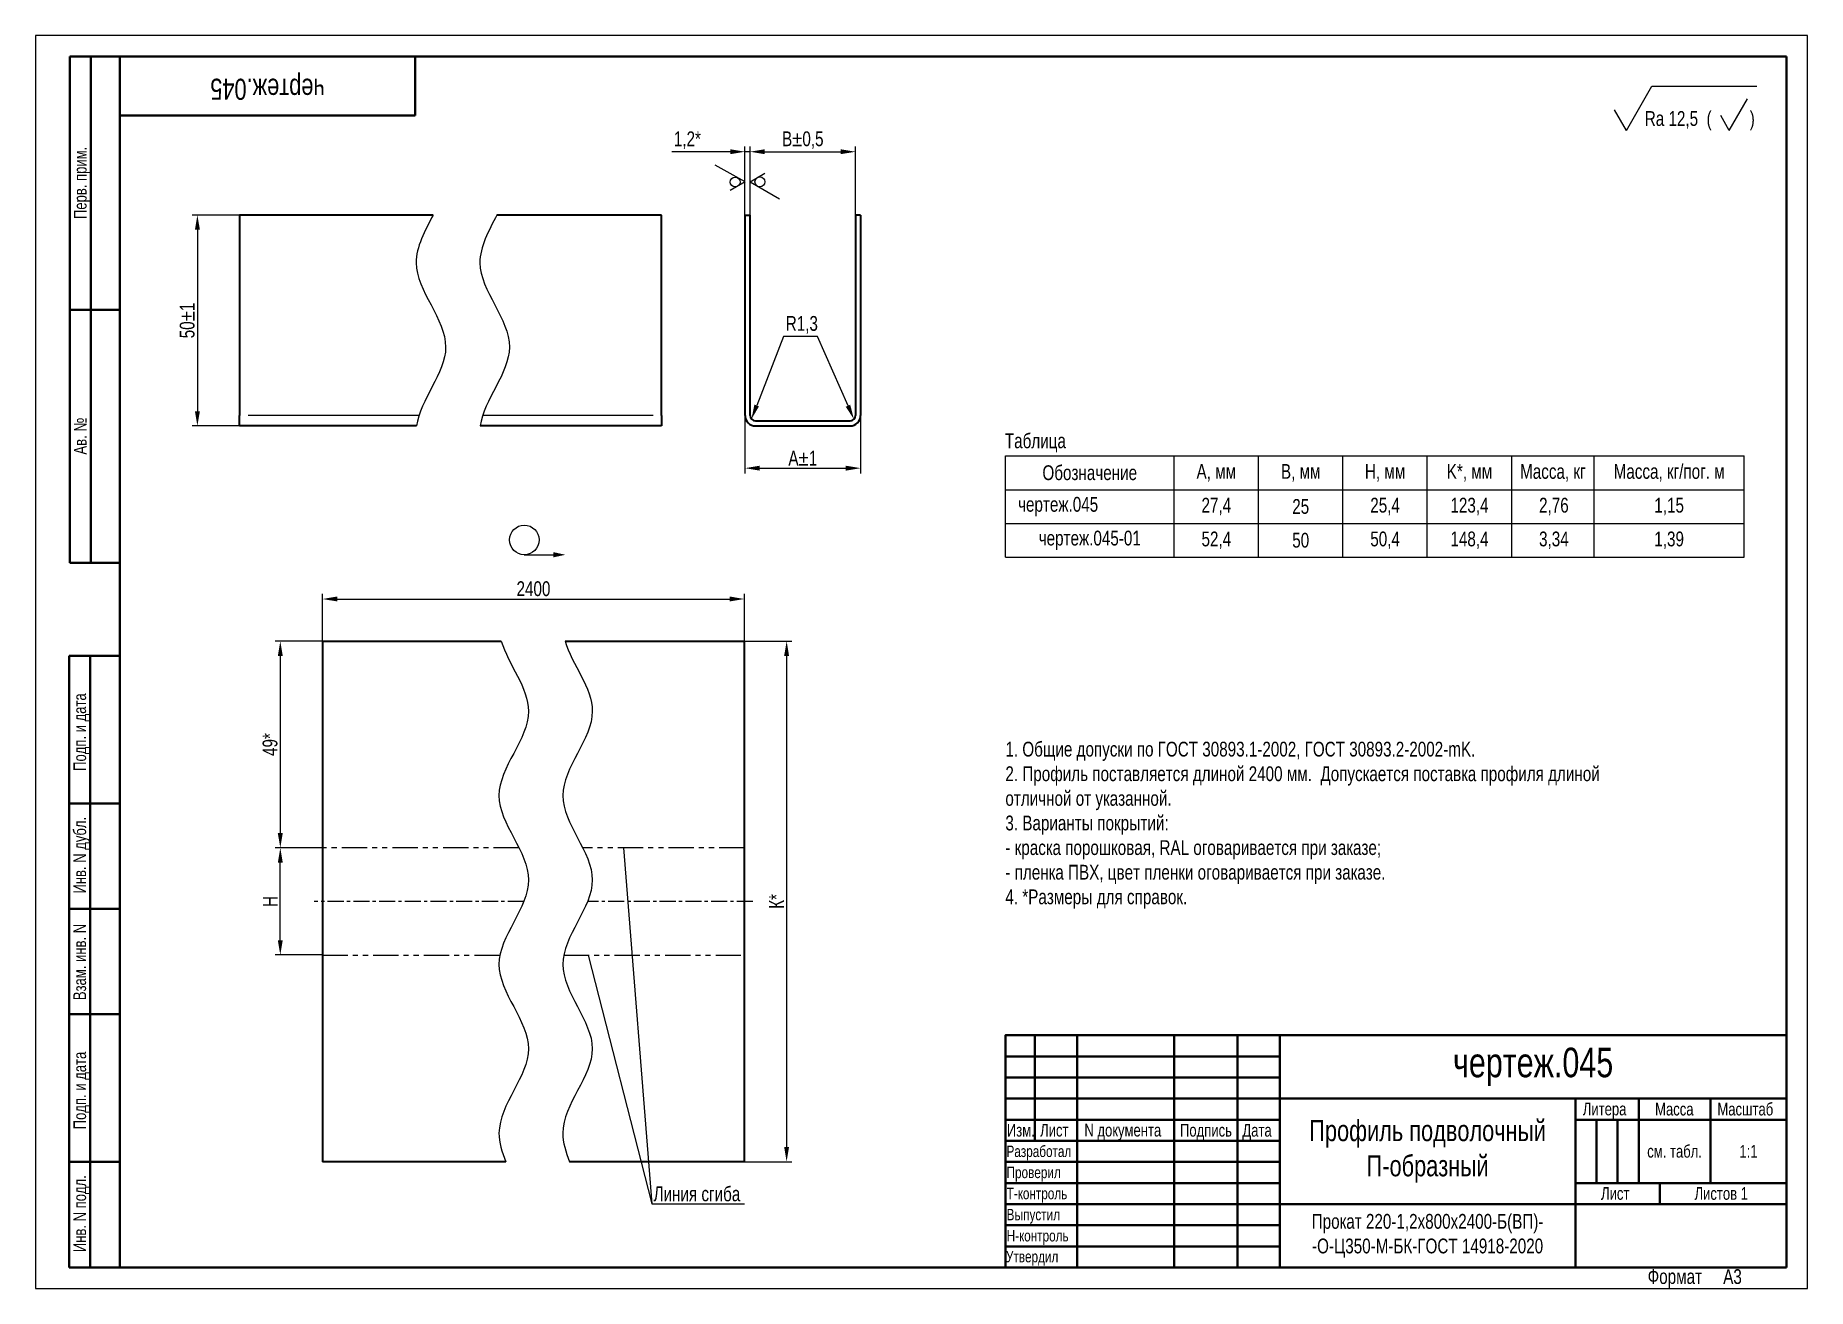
# Model space of a CAD drawing. Header units: millimetres. Extents: x 8940 to 9360, y -709 to -412.
import ezdxf
from ezdxf import colors
from ezdxf.entities.mleader import LeaderData, LeaderLine
from ezdxf.math import Vec2, Vec3

# ---------------------------------------------------------------- set-up
doc = ezdxf.new("R2010")
doc.units = ezdxf.units.MM
doc.linetypes.add('LT_06', pattern=[20.32, 12.7, -2.54, 2.54, -2.54])
doc.linetypes.add('LT_07', pattern=[20, 10, -2, 2, -2, 2, -2])
for name, color, linetype, lineweight in [('Layer_02', 5, 'Continuous', 13), ('Layer_03', 1, 'Continuous', 13), ('Layer_04', 82, 'Continuous', 13), ('Layer_05', 5, 'Continuous', 13), ('Layer_06', 7, 'Continuous', 35), ('Layer_07', 6, 'Continuous', 13), ('Layer_08', 7, 'Continuous', 40)]:
    doc.layers.add(name, color=color, linetype=linetype, lineweight=lineweight)
doc.styles.get("Standard").update_dxf_attribs({"font": 'arial.ttf'})
doc.styles.add('Style_02', font='ARIALNI_0.TTF', dxfattribs={"width": 0.9, "height": 3.5})
doc.dimstyles.new('DimStyle_03', dxfattribs={"dimtxt": 3.5, "dimasz": 2.5, "dimexe": 1.25, "dimexo": 0.625, "dimtad": 1, "dimtxsty": 'Style_02', "dimcen": 2.5, "dimazin": 3, "dimtfac": 1, "dimtmove": 0, "dimatfit": 3})
doc.dimstyles.new('DimStyle_04', dxfattribs={"dimtxt": 3.5, "dimasz": 2.5, "dimexe": 1.25, "dimexo": 0, "dimtad": 1, "dimlfac": 2, "dimtxsty": 'Style_02', "dimcen": 2.5, "dimazin": 3, "dimtfac": 1, "dimtmove": 0, "dimatfit": 3})

# ---------------------------------------------------------------- blocks, each defined once
blk = doc.blocks.new('*D112')
at = {"layer": 'Layer_03', "color": 0, "lineweight": -2, "ltscale": 0.04, "transparency": 16777216}
for p, q in [((9117.7, -483.12), (9111.36, -499.5)), ((9125.77, -483.12), (9117.7, -483.12))]:
    blk.add_line(p, q, dxfattribs=at)
at = {"layer": 'Layer_03', "color": 0, "lineweight": 50, "ltscale": 0.04, "transparency": 16777216}
blk.add_solid([(9110.81, -499.29), (9111.9, -499.71), (9110.1, -502.77)], dxfattribs=at)
at = {"layer": 'Layer_03', "color": 0, "ltscale": 0.04, "transparency": 16777216, "insert": (9122.05, -480.38), "char_height": 3.5, "attachment_point": 5, "style": 'Style_02'}
blk.add_mtext('R1,3', dxfattribs=at)
blk = doc.blocks.new('*D113')
at = {"layer": 'Layer_03', "color": 0, "lineweight": -2, "ltscale": 0.04, "transparency": 16777216}
for p, q in [((9109.78, -454.36), (9109.78, -438.11)), ((9134.78, -454.36), (9134.78, -438.11))]:
    blk.add_line(p, q, dxfattribs=at)
at = {"layer": 'Layer_03', "color": 0, "ltscale": 0.04, "transparency": 16777216}
blk.add_line((9113.28, -439.36), (9131.28, -439.36), dxfattribs=at)
at = {"layer": 'Layer_03', "color": 0, "lineweight": 50, "ltscale": 0.04, "transparency": 16777216}
for points in [[(9113.28, -438.78), (9113.28, -439.94), (9109.78, -439.36)], [(9131.28, -438.78), (9131.28, -439.94), (9134.78, -439.36)]]:
    blk.add_solid(points, dxfattribs=at)
at = {"layer": 'Layer_03', "color": 0, "ltscale": 0.04, "transparency": 16777216, "insert": (9122.28, -436.62), "char_height": 3.5, "attachment_point": 5, "style": 'Style_02'}
blk.add_mtext('В%%P0,5', dxfattribs=at)
blk = doc.blocks.new('*D114')
at = {"layer": 'Layer_03', "color": 0, "ltscale": 0.04, "transparency": 16777216}
for p, q in [((9105.08, -439.36), (9091.27, -439.36)), ((9109.78, -439.36), (9108.58, -439.36)), ((9113.28, -439.36), (9116.78, -439.36))]:
    blk.add_line(p, q, dxfattribs=at)
at = {"layer": 'Layer_03', "color": 0, "lineweight": -2, "ltscale": 0.04, "transparency": 16777216}
for p, q in [((9108.58, -454.36), (9108.58, -438.11)), ((9109.78, -454.36), (9109.78, -438.11))]:
    blk.add_line(p, q, dxfattribs=at)
at = {"layer": 'Layer_03', "color": 0, "lineweight": 50, "ltscale": 0.04, "transparency": 16777216}
for points in [[(9105.08, -438.78), (9105.08, -439.94), (9108.58, -439.36)], [(9113.28, -438.78), (9113.28, -439.94), (9109.78, -439.36)]]:
    blk.add_solid(points, dxfattribs=at)
at = {"layer": 'Layer_03', "color": 0, "ltscale": 0.04, "transparency": 16777216, "insert": (9094.93, -436.62), "char_height": 3.5, "attachment_point": 5, "style": 'Style_02'}
blk.add_mtext('1,2*', dxfattribs=at)
blk = doc.blocks.new('*D115')
at = {"layer": 'Layer_03', "color": 0, "lineweight": -2, "ltscale": 0.04, "transparency": 16777216}
for p, q in [((9108.58, -501.86), (9108.58, -515.61)), ((9135.98, -501.86), (9135.98, -515.61))]:
    blk.add_line(p, q, dxfattribs=at)
at = {"layer": 'Layer_03', "color": 0, "ltscale": 0.04, "transparency": 16777216}
blk.add_line((9112.08, -514.36), (9132.48, -514.36), dxfattribs=at)
at = {"layer": 'Layer_03', "color": 0, "lineweight": 50, "ltscale": 0.04, "transparency": 16777216}
for points in [[(9112.08, -513.78), (9112.08, -514.94), (9108.58, -514.36)], [(9132.48, -513.78), (9132.48, -514.94), (9135.98, -514.36)]]:
    blk.add_solid(points, dxfattribs=at)
at = {"layer": 'Layer_03', "color": 0, "ltscale": 0.04, "transparency": 16777216, "insert": (9122.28, -511.98), "char_height": 3.5, "attachment_point": 5, "style": 'Style_02'}
blk.add_mtext('А%%P1', dxfattribs=at)
blk = doc.blocks.new('*D116')
at = {"layer": 'Defpoints', "color": 0, "lineweight": 50, "ltscale": 0.04, "transparency": 16777216}
for p in [(9008.45, -555.37), (8998.45, -604.36), (9008.45, -604.36)]:
    blk.add_point(p, dxfattribs=at)
at = {"layer": 'Layer_03', "color": 0, "lineweight": -2, "ltscale": 0.04, "transparency": 16777216}
for p, q in [((9008.45, -555.37), (8997.2, -555.37)), ((9008.45, -604.36), (8997.2, -604.36))]:
    blk.add_line(p, q, dxfattribs=at)
at = {"layer": 'Layer_03', "color": 0, "ltscale": 0.04, "transparency": 16777216}
blk.add_line((8998.45, -558.87), (8998.45, -600.86), dxfattribs=at)
at = {"layer": 'Layer_03', "color": 0, "lineweight": 50, "ltscale": 0.04, "transparency": 16777216}
for points in [[(8997.86, -558.87), (8999.03, -558.87), (8998.45, -555.37)], [(8997.86, -600.86), (8999.03, -600.86), (8998.45, -604.36)]]:
    blk.add_solid(points, dxfattribs=at)
at = {"layer": 'Layer_03', "color": 0, "ltscale": 0.04, "transparency": 16777216, "insert": (8996.03, -579.86), "char_height": 3.5, "attachment_point": 5, "rotation": 90, "style": 'Style_02'}
blk.add_mtext('49*', dxfattribs=at)
blk = doc.blocks.new('*D117')
at = {"layer": 'Layer_03', "color": 0, "lineweight": -2, "ltscale": 0.04, "transparency": 16777216}
for p, q in [((9008.45, -604.36), (8997.2, -604.36)), ((9008.45, -629.74), (8997.2, -629.74))]:
    blk.add_line(p, q, dxfattribs=at)
at = {"layer": 'Layer_03', "color": 0, "ltscale": 0.04, "transparency": 16777216}
blk.add_line((8998.45, -626.24), (8998.45, -607.86), dxfattribs=at)
at = {"layer": 'Layer_03', "color": 0, "lineweight": 50, "ltscale": 0.04, "transparency": 16777216}
for points in [[(8997.86, -607.86), (8999.03, -607.86), (8998.45, -604.36)], [(8997.86, -626.24), (8999.03, -626.24), (8998.45, -629.74)]]:
    blk.add_solid(points, dxfattribs=at)
at = {"layer": 'Layer_03', "color": 0, "ltscale": 0.04, "transparency": 16777216, "insert": (8996.07, -617.05), "char_height": 3.5, "attachment_point": 5, "rotation": 90, "style": 'Style_02'}
blk.add_mtext('Н', dxfattribs=at)
blk = doc.blocks.new('*D118')
at = {"layer": 'Layer_03', "color": 0, "lineweight": -2, "ltscale": 0.04, "transparency": 16777216}
for p, q in [((9108.45, -555.37), (9119.7, -555.37)), ((9108.45, -678.74), (9119.7, -678.74))]:
    blk.add_line(p, q, dxfattribs=at)
at = {"layer": 'Layer_03', "color": 0, "ltscale": 0.04, "transparency": 16777216}
blk.add_line((9118.45, -558.87), (9118.45, -675.24), dxfattribs=at)
at = {"layer": 'Layer_03', "color": 0, "lineweight": 50, "ltscale": 0.04, "transparency": 16777216}
for points in [[(9117.86, -558.87), (9119.03, -558.87), (9118.45, -555.37)], [(9117.86, -675.24), (9119.03, -675.24), (9118.45, -678.74)]]:
    blk.add_solid(points, dxfattribs=at)
at = {"layer": 'Layer_03', "color": 0, "ltscale": 0.04, "transparency": 16777216, "insert": (9116.06, -617.05), "char_height": 3.5, "attachment_point": 5, "rotation": 90, "style": 'Style_02'}
blk.add_mtext('К*', dxfattribs=at)
blk = doc.blocks.new('*D119')
at = {"layer": 'Layer_03', "color": 0, "lineweight": -2, "ltscale": 0.04, "transparency": 16777216}
for p, q in [((9008.45, -555.37), (9008.45, -544.12)), ((9108.45, -555.37), (9108.45, -544.12))]:
    blk.add_line(p, q, dxfattribs=at)
at = {"layer": 'Layer_03', "color": 0, "ltscale": 0.04, "transparency": 16777216}
blk.add_line((9011.95, -545.37), (9104.95, -545.37), dxfattribs=at)
at = {"layer": 'Layer_03', "color": 0, "lineweight": 50, "ltscale": 0.04, "transparency": 16777216}
for points in [[(9011.95, -544.78), (9011.95, -545.95), (9008.45, -545.37)], [(9104.95, -544.78), (9104.95, -545.95), (9108.45, -545.37)]]:
    blk.add_solid(points, dxfattribs=at)
at = {"layer": 'Layer_03', "color": 0, "ltscale": 0.04, "transparency": 16777216, "insert": (9058.45, -542.95), "char_height": 3.5, "attachment_point": 5, "style": 'Style_02'}
blk.add_mtext('2400', dxfattribs=at)
blk = doc.blocks.new('*D120')
at = {"layer": 'Layer_03', "color": 0, "lineweight": -2, "ltscale": 0.04, "transparency": 16777216}
for p, q in [((8988.8, -454.36), (8977.55, -454.36)), ((8988.8, -504.36), (8977.55, -504.36))]:
    blk.add_line(p, q, dxfattribs=at)
at = {"layer": 'Layer_03', "color": 0, "ltscale": 0.04, "transparency": 16777216}
blk.add_line((8978.8, -457.86), (8978.8, -500.86), dxfattribs=at)
at = {"layer": 'Layer_03', "color": 0, "lineweight": 50, "ltscale": 0.04, "transparency": 16777216}
for points in [[(8978.22, -457.86), (8979.39, -457.86), (8978.8, -454.36)], [(8978.22, -500.86), (8979.39, -500.86), (8978.8, -504.36)]]:
    blk.add_solid(points, dxfattribs=at)
at = {"layer": 'Layer_03', "color": 0, "ltscale": 0.04, "transparency": 16777216, "insert": (8976.39, -479.36), "char_height": 3.5, "attachment_point": 5, "rotation": 90, "style": 'Style_02'}
blk.add_mtext('50%%P1', dxfattribs=at)

msp = doc.modelspace()

# ---------------------------------------------------------------- linework, layer by layer
at = {"layer": 'Layer_04', "linetype": 'LT_06', "ltscale": 0.3}
for p, q in [((9056.147, -617.051), (9006.447, -617.051)), ((9110.447, -617.051), (9071.264, -617.051))]:
    msp.add_line(p, q, dxfattribs=at)
at = {"layer": 'Layer_05', "linetype": 'LT_07', "ltscale": 0.6}
for p, q in [((9055.013, -604.359), (9008.447, -604.359)), ((9108.447, -604.359), (9070.13, -604.359)), ((9008.447, -629.744), (9050.517, -629.744)), ((9065.634, -629.744), (9108.447, -629.744))]:
    msp.add_line(p, q, dxfattribs=at)
at = {"layer": 'Layer_06', "lineweight": 13, "ltscale": 0.303109}
msp.add_line((9317.484, -434.3), (9323.546, -423.8), dxfattribs=at)
at = {"layer": 'Layer_06', "lineweight": 13}
msp.add_line((9323.546, -423.8), (9348.415, -423.8), dxfattribs=at)
at = {"layer": 'Layer_06', "lineweight": 13, "ltscale": 0.216506}
msp.add_line((9341.849, -434.3), (9346.179, -426.8), dxfattribs=at)
at = {"layer": 'Layer_06', "lineweight": 13, "ltscale": 0.141451}
msp.add_line((9317.484, -434.3), (9314.655, -429.4), dxfattribs=at)
at = {"layer": 'Layer_06', "lineweight": 13, "ltscale": 0.101036}
msp.add_line((9341.849, -434.3), (9339.828, -430.8), dxfattribs=at)
at = {"layer": 'Layer_06'}
for p, q in [((8988.805, -454.359), (8988.805, -501.859)), ((9034.675, -454.359), (8988.805, -454.359)), ((9088.805, -454.359), (9049.793, -454.359)), ((9088.805, -501.859), (9088.805, -454.359)), ((9108.584, -501.859), (9108.584, -454.359)), ((9108.584, -454.359), (9109.784, -454.359)), ((9109.784, -501.859), (9109.784, -454.359)), ((9135.984, -454.359), (9134.784, -454.359)), ((9134.784, -454.359), (9134.784, -501.859)), ((9135.984, -454.359), (9135.984, -501.859)), ((8988.805, -504.359), (8988.805, -501.859)), ((9088.805, -501.859), (9088.805, -504.359)), ((9111.084, -503.159), (9133.484, -503.159)), ((9030.721, -504.359), (8988.805, -504.359)), ((9088.805, -504.359), (9045.839, -504.359)), ((9111.084, -504.359), (9133.484, -504.359)), ((9008.447, -555.367), (9008.447, -678.736)), ((9008.447, -555.367), (9050.821, -555.367)), ((9065.938, -555.367), (9108.447, -555.367)), ((9108.447, -678.736), (9108.447, -555.367)), ((9051.9, -678.736), (9008.447, -678.736)), ((9108.447, -678.736), (9067.018, -678.736))]:
    msp.add_line(p, q, dxfattribs=at)
at = {"layer": 'Layer_06', "lineweight": 25}
for p, q in [((9031.298, -501.859), (8990.805, -501.859)), ((9086.805, -501.859), (9046.416, -501.859))]:
    msp.add_line(p, q, dxfattribs=at)
at = {"layer": 'Layer_06'}
for centre, radius, start, end in [((9111.084, -501.859), 2.5, 180, 270), ((9111.084, -501.859), 1.3, 180, 270), ((9133.484, -501.859), 2.5, 270, 0), ((9133.484, -501.859), 1.3, 270, 0)]:
    msp.add_arc(centre, radius, start, end, dxfattribs=at)
at = {"layer": 'Layer_07'}
for p, q in [((8940.415, -411.8), (8940.415, -708.8)), ((9360.415, -411.8), (8940.415, -411.8)), ((9360.415, -708.8), (9360.415, -411.8)), ((9108.584, -446.508), (9101.548, -442.573)), ((9109.784, -446.508), (9113.284, -444.466)), ((9108.584, -446.508), (9105.103, -448.581)), ((9109.784, -446.508), (9116.784, -450.506)), ((9170.292, -535.458), (9170.292, -511.458)), ((9170.292, -511.458), (9345.415, -511.458)), ((9210.292, -535.458), (9210.292, -511.458)), ((9230.292, -535.458), (9230.292, -511.458)), ((9250.292, -535.458), (9250.292, -511.458)), ((9270.292, -535.458), (9270.292, -511.458)), ((9290.292, -535.458), (9290.292, -511.458)), ((9309.807, -535.458), (9309.807, -511.458)), ((9345.415, -535.458), (9345.415, -511.458)), ((9170.292, -519.458), (9345.415, -519.458)), ((9170.292, -527.458), (9345.415, -527.458)), ((9056.278, -534.874), (9063.182, -534.881)), ((9170.292, -535.458), (9345.415, -535.458)), ((9079.805, -604.359), (9086.542, -688.736)), ((9071.432, -629.744), (9086.542, -688.736)), ((9086.542, -688.736), (9108.447, -688.736)), ((8940.415, -708.8), (9360.415, -708.8))]:
    msp.add_line(p, q, dxfattribs=at)
for centre, radius in [((9106.251, -446.539), 1.166), ((9112.118, -446.497), 1.166), ((9056.278, -531.368), 3.505)]:
    msp.add_circle(centre, radius, dxfattribs=at)
for points, knots in [([(9034.675, -454.359), (9032.744, -458.13), (9026.786, -468.568), (9044.143, -485.235), (9031.517, -498.13), (9030.721, -504.359)], [51.582561, 51.582561, 51.582561, 51.582561, 63.5688603, 84.7584804, 104.5566245, 104.5566245, 104.5566245, 104.5566245]), ([(9049.793, -454.359), (9047.862, -458.13), (9041.904, -468.568), (9059.261, -485.235), (9046.635, -498.13), (9045.839, -504.359)], [51.582561, 51.582561, 51.582561, 51.582561, 63.5688603, 84.7584804, 104.5566245, 104.5566245, 104.5566245, 104.5566245]), ([(9050.821, -555.367), (9052.465, -560.898), (9063.082, -573.095), (9043.279, -591.956), (9064.276, -611.966), (9043.286, -631.929), (9064.25, -652.067), (9048.095, -667.152), (9050.956, -676.453), (9051.9, -678.736)], [109.5594824, 109.5594824, 109.5594824, 109.5594824, 127.1377206, 148.3273407, 169.5169608, 190.7065809, 211.896201, 233.0858211, 239.9212209, 239.9212209, 239.9212209, 239.9212209]), ([(9065.938, -555.367), (9067.583, -560.898), (9078.2, -573.095), (9058.397, -591.956), (9079.393, -611.966), (9058.403, -631.929), (9079.367, -652.067), (9063.213, -667.152), (9066.074, -676.453), (9067.018, -678.736)], [109.5594824, 109.5594824, 109.5594824, 109.5594824, 127.1377206, 148.3273407, 169.5169608, 190.7065809, 211.896201, 233.0858211, 239.9212209, 239.9212209, 239.9212209, 239.9212209])]:
    msp.add_open_spline(points, degree=3, knots=knots, dxfattribs=at)
msp.add_solid([(9063.182, -535.497), (9066.003, -534.885), (9063.182, -534.266)], dxfattribs=at)
at = {"layer": 'Layer_08', "linetype": 'Continuous'}
for p, q in [((9355.415, -416.8), (8948.539, -416.8)), ((8948.539, -536.8), (8948.539, -416.8)), ((8953.539, -536.8), (8953.539, -416.8)), ((8960.415, -416.8), (8960.415, -703.8)), ((9030.415, -416.8), (9030.415, -430.8)), ((9355.415, -703.8), (9355.415, -416.8)), ((8960.415, -430.8), (9030.415, -430.8)), ((8948.539, -476.8), (8960.415, -476.8)), ((8948.539, -536.8), (8960.415, -536.8)), ((8948.415, -703.8), (8948.415, -558.8)), ((8948.415, -558.8), (8960.415, -558.8)), ((8953.415, -703.8), (8953.415, -558.8)), ((8948.415, -593.8), (8960.415, -593.8)), ((8948.415, -618.8), (8960.415, -618.8)), ((8948.415, -643.8), (8960.415, -643.8)), ((9170.292, -653.766), (9235.335, -653.766)), ((9170.292, -658.77), (9235.335, -658.77)), ((9170.292, -663.773), (9235.335, -663.773)), ((9310.385, -668.776), (9310.385, -683.786)), ((9315.389, -668.776), (9315.389, -683.786)), ((8948.415, -678.8), (8960.415, -678.8)), ((9170.292, -678.783), (9235.335, -678.783)), ((9170.292, -683.786), (9235.335, -683.786)), ((9170.292, -688.79), (9235.335, -688.79)), ((9170.292, -693.793), (9235.335, -693.793)), ((9170.292, -698.796), (9235.335, -698.796)), ((8948.415, -703.8), (8960.415, -703.8)), ((8960.415, -703.8), (9355.415, -703.8))]:
    msp.add_line(p, q, dxfattribs=at)
for points in [[(9355.415, -648.763), (9170.292, -648.763), (9170.292, -703.8)], [(9177.297, -648.763), (9177.297, -673.78)], [(9187.303, -648.763), (9187.303, -703.8)], [(9210.319, -648.763), (9210.319, -703.8)], [(9225.329, -648.763), (9225.329, -703.8)], [(9235.335, -648.763), (9235.335, -703.8)], [(9355.415, -663.773), (9235.335, -663.773)], [(9305.382, -663.773), (9305.382, -703.8)], [(9320.392, -663.773), (9320.392, -683.786)], [(9337.403, -663.773), (9337.403, -683.786)], [(9337.403, -663.773), (9337.403, -683.786)], [(9170.292, -668.776), (9235.335, -668.776)], [(9305.382, -668.776), (9355.415, -668.776)], [(9170.292, -673.78), (9235.335, -673.78)], [(9305.382, -683.786), (9355.415, -683.786)], [(9325.395, -683.786), (9325.395, -688.79)], [(9235.335, -688.79), (9355.415, -688.79)]]:
    msp.add_lwpolyline(points, dxfattribs=at)

# ---------------------------------------------------------------- texts
at = {"layer": 'Layer_02', "linetype": 'Continuous', "style": 'Style_02', "width": 0.9}
for s, height, p in [('Rа 12,5  (         )', 3.5, (9321.837, -433.24)), ('Изм.', 3, (9170.643, -672.776)), ('Лист', 3, (9178.524, -672.765)), ('N документа', 3, (9189.021, -672.758)), ('Подпись', 3, (9211.672, -672.78)), ('Дата', 3, (9226.464, -672.787)), ('Разработал', 2.7, (9170.557, -677.622)), ('Проверил', 2.7, (9170.57, -682.626)), ('Т-контроль', 2.7, (9170.602, -687.623)), ('Выпустил', 2.7, (9170.578, -692.617)), ('Н-контроль', 2.7, (9170.602, -697.63)), ('Утвердил', 2.7, (9170.43, -702.577))]:
    msp.add_text(s, height=height, dxfattribs=at).set_placement(p)
at = {"layer": 'Layer_02', "linetype": 'Continuous', "lineweight": 25, "style": 'Style_02', "width": 0.9}
for s, p in [('Перв. прим.', (8952.538, -455.324)), ('Ав. №', (8952.539, -511.137)), ('Подп. и дата', (8952.411, -586.121)), ('Инв. N дубл.', (8952.418, -615.179)), ('Взам. инв. N', (8952.409, -640.441)), ('Подп. и дата', (8952.415, -671.064)), ('Инв. N подл.', (8952.413, -700.174))]:
    msp.add_text(s, height=3, rotation=90, dxfattribs=at).set_placement(p)
for s, p in [('Литера', (9307.152, -667.744)), ('Масса', (9324.28, -667.773)), ('Масштаб', (9339.048, -667.771)), ('Лист ', (9311.469, -687.758)), ('Листов 1', (9333.629, -687.763))]:
    msp.add_text(s, height=3, dxfattribs=at).set_placement(p)
at = {"layer": 'Layer_02', "ltscale": 0.04, "style": 'Style_02', "width": 0.9}
msp.add_text('Линия сгиба', height=3.5, dxfattribs=at).set_placement((9086.905, -688.104))
at = {"layer": 'Layer_02', "linetype": 'Continuous', "insert": (8995.415, -423.8), "char_height": 5, "width": 70, "attachment_point": 5, "rotation": 180, "style": 'Style_02'}
msp.add_mtext('чертеж.045', dxfattribs=at)
at = {"layer": 'Layer_02', "char_height": 3.5, "style": 'Style_02'}
for s, insert, width, attachment_point in [('Таблица', (9177.407, -508.381), 40, 5), ('Обозначение', (9190.292, -515.458), 40, 5), ('А, мм', (9220.292, -515.458), 20, 5), ('В, мм', (9240.292, -515.458), 20, 5), ('Н, мм', (9260.292, -515.458), 20, 5), ('K*, мм', (9280.292, -515.458), 20, 5), ('Масса, кг', (9300.049, -515.458), 19.5151, 5), ('Масса, кг/пог. м', (9327.611, -515.458), 35.60823, 5), ('   чертеж.045', (9170.292, -523.458), 40, 4), ('\\pxsm0.6;27,4', (9220.292, -523.458), 20, 5), ('25', (9240.292, -523.458), 20, 5), ('\\pxsm0.6;25,4', (9260.292, -523.458), 20, 5), ('\\pxsm0.6;123,4', (9280.292, -523.458), 20, 5), ('\\pxsm0.6;2,76', (9300.292, -523.458), 20, 5), ('\\pxsm0.6;1,15', (9327.611, -523.458), 35.60823, 5), ('чертеж.045-01', (9190.292, -531.458), 40, 5), ('\\pxsm0.6;52,4', (9220.292, -531.458), 20, 5), ('50', (9240.292, -531.458), 20, 5), ('\\pxsm0.6;50,4', (9260.292, -531.458), 20, 5), ('\\pxsm0.6;148,4', (9280.292, -531.458), 20, 5), ('\\pxsm0.6;3,34', (9300.292, -531.458), 20, 5), ('\\pxsm0.6;1,39', (9327.611, -531.458), 35.60823, 5)]:
    msp.add_mtext(s, dxfattribs=dict(at, insert=insert, width=width, attachment_point=attachment_point))
at = {"layer": 'Layer_02', "insert": (9170.292, -618.763), "char_height": 3.5, "attachment_point": 7, "style": 'Style_02'}
msp.add_mtext_dynamic_manual_height_columns('1. Общие допуски по ГОСТ 30893.1-2002, ГОСТ 30893.2-2002-mK.\\P\\pxb0.25,ql;2. Профиль поставляется длиной 2400 мм.  Допускается поставка профиля длиной отличной от указанной.\\P\\pq*;3. Варианты покрытий:\\P- краска порошковая, RAL оговаривается при заказе;\\P- пленка ПВХ, цвет пленки оговаривается при заказе.\\P4. *Размеры для справок.', width=149.61439, gutter_width=70, heights=[66.329], dxfattribs=at)
at = {"layer": 'Layer_02', "linetype": 'Continuous', "attachment_point": 5, "style": 'Style_02'}
for s, insert, char_height, width in [('чертеж.045', (9295.375, -656.268), 7, 120.08), ('Профиль подволочный П-образный', (9270.359, -676.281), 5, 70.04667), ('см. табл.', (9328.898, -676.281), 3, 17.01133), ('1:1', (9346.409, -676.281), 3, 18.012), ('Прокат 220-1,2х800х2400-Б(ВП)-\\P-О-Ц350-М-БК-ГОСТ 14918-2020', (9270.359, -696.295), 3.5, 70.04667)]:
    msp.add_mtext(s, dxfattribs=dict(at, insert=insert, char_height=char_height, width=width))
at = {"layer": 'Layer_02', "linetype": 'Continuous', "lineweight": 25, "insert": (9322.513, -704.206), "char_height": 3.5, "width": 32.95146, "attachment_point": 1, "style": 'Style_02'}
msp.add_mtext('Формат     А3', dxfattribs=at)

# ---------------------------------------------------------------- dimensions: what is measured, and where the dimension line sits
at = {"layer": 'Layer_03', "ltscale": 0.04}
dim = msp.add_linear_dim(base=(9109.784, -439.359), p1=(9108.584, -454.359), p2=(9109.784, -454.359), text='<>*', dimstyle='DimStyle_04', override={"dimasz": 3.5, "dimdec": 1, "dimlfac": 1, "dimlwd": -1}, dxfattribs=at)
dim.commit()
dim.dimension.update_dxf_attribs({"geometry": '*D114', "text_midpoint": (9094.93, -439.359), "dimtype": 160})
for base, p1, p2, text, picture, middle in [((9134.784, -439.359), (9109.784, -454.359), (9134.784, -454.359), 'В%%P0,5', '*D113', (9122.284, -436.624)), ((9135.984, -514.359), (9108.584, -501.859), (9135.984, -501.859), 'А%%P1', '*D115', (9122.284, -511.977)), ((9108.447, -545.367), (9008.447, -555.367), (9108.447, -555.367), '2400', '*D119', (9058.447, -542.955))]:
    dim = msp.add_linear_dim(base=base, p1=p1, p2=p2, text=text, dimstyle='DimStyle_04', override={"dimasz": 3.5, "dimdec": 1, "dimlfac": 1, "dimlwd": -1}, dxfattribs=at)
    dim.commit()
    dim.dimension.update_dxf_attribs({"geometry": picture, "text_midpoint": middle})
for base, p1, p2, text, picture, middle in [((8978.805, -504.359), (8988.805, -454.359), (8988.805, -504.359), '<>%%P1', '*D120', (8976.393, -479.359)), ((8998.447, -604.359), (9008.447, -555.367), (9008.447, -604.359), '<>*', '*D116', (8996.035, -579.863)), ((9118.447, -678.736), (9108.447, -555.367), (9108.447, -678.736), 'К*', '*D118', (9116.059, -617.051)), ((8998.447, -604.359), (9008.447, -629.744), (9008.447, -604.359), 'Н', '*D117', (8996.072, -617.051))]:
    dim = msp.add_linear_dim(base=base, p1=p1, p2=p2, angle=90, text=text, dimstyle='DimStyle_04', override={"dimasz": 3.5, "dimdec": 1, "dimlfac": 1, "dimlwd": -1}, dxfattribs=at)
    dim.commit()
    dim.dimension.update_dxf_attribs({"geometry": picture, "text_midpoint": middle})
dim = msp.add_radius_dim(center=(9110.564, -501.554), mpoint=(9111.033, -500.342), dimstyle='DimStyle_03', override={"dimasz": 3.5, "dimse1": 1}, dxfattribs=at)
dim.commit()
dim.dimension.update_dxf_attribs({"geometry": '*D112', "text_midpoint": (9122.049, -483.12), "dimtype": 164})

# ---------------------------------------------------------------- leaders
ml = msp.add_multileader_mtext('Standard', dxfattribs=at)
ml.set_content('', color=256)
ml.set_leader_properties()
ml.build(insert=Vec2(0, 0))
ml.multileader.update_dxf_attribs({"arrow_head_size": 3.5})
ctx = ml.context
ctx.base_point, ctx.arrow_head_size, ctx.plane_origin = Vec3(9113.775, -483.12), 3.5, Vec3(9132.003, -502.778)
ctx.text_align_type = 2
notes = []
notes.append((ctx, [(0, (1, 1, 0), (9125.775, -483.12), (-1, 0), 8, [(0, [(9134.403, -502.778)], 0, [])])]))
ctx.mtext.insert, ctx.mtext.alignment, ctx.mtext.flow_direction = Vec3(9115.775, -481.12), 3, 5
for ctx, leaders in notes:
    for number, flags, end, landing, length, lines in leaders:
        leader = LeaderData()
        leader.index, (leader.has_last_leader_line, leader.has_dogleg_vector, leader.attachment_direction) = number, flags
        leader.last_leader_point, leader.dogleg_vector, leader.dogleg_length = Vec3(end), Vec3(landing), length
        for number, points, colour, breaks in lines:
            line = LeaderLine()
            line.index, line.vertices, line.color, line.breaks = number, Vec3.list(points), colors.encode_raw_color(colour), breaks
            leader.lines.append(line)
        ctx.leaders.append(leader)

doc.saveas('drawing.dxf')
